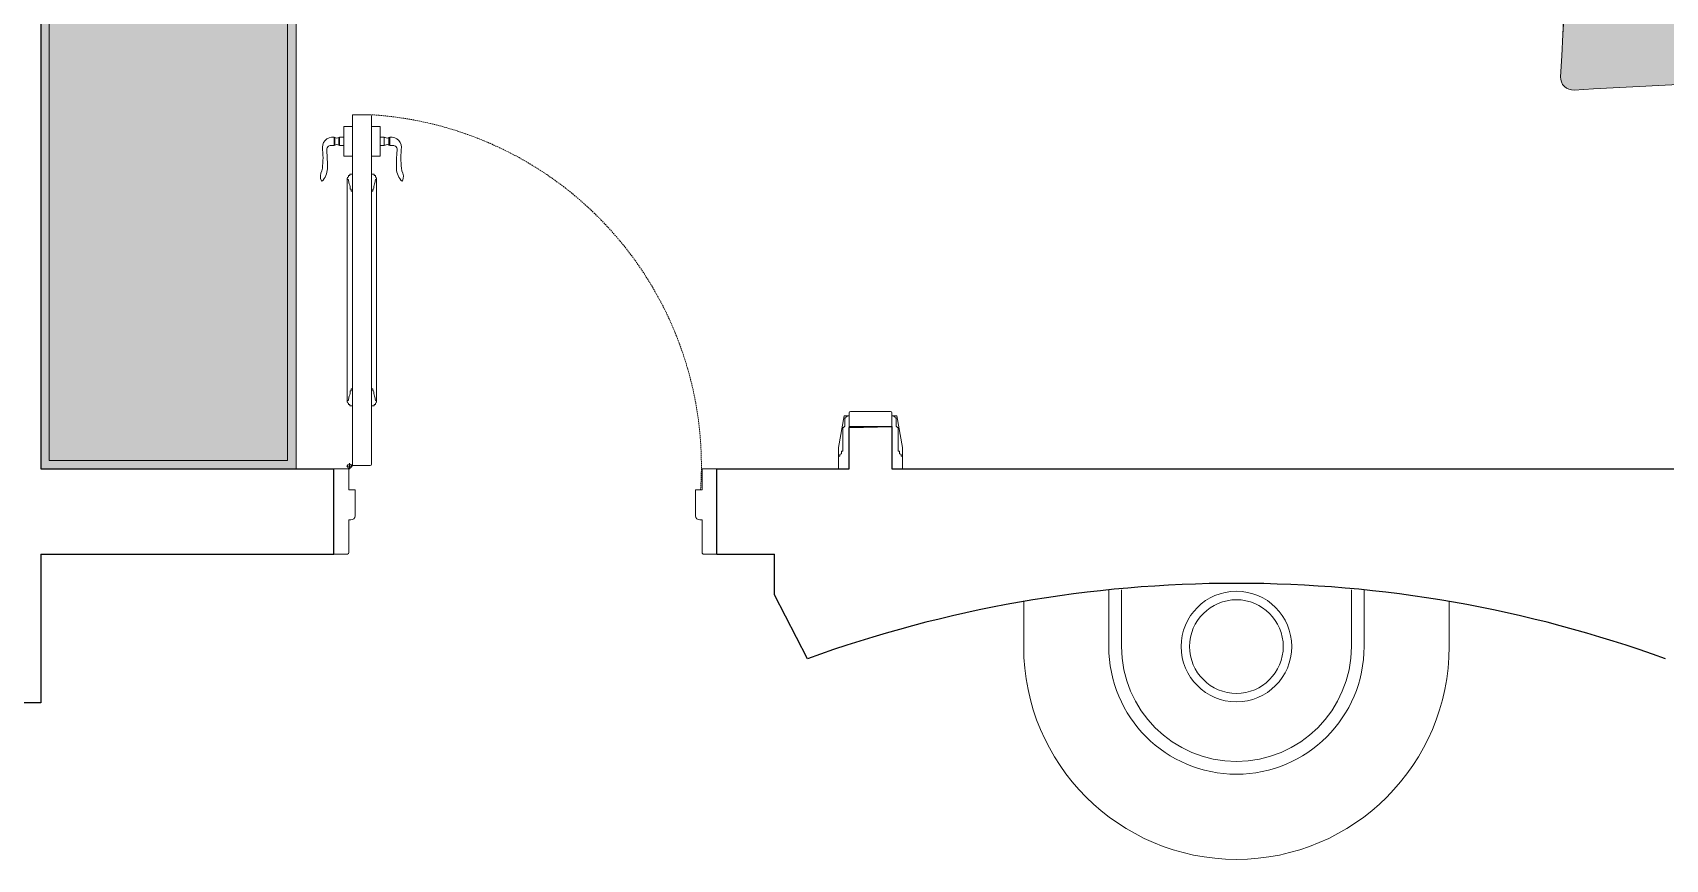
# Model space of a CAD drawing. Header units: millimetres. Extents: x 9725 to 44585, y 31077 to 49924.
# Drawn here: x 24326 to 28162, y 37675 to 39618 of the extents above; entities that cross this region are included whole.
import ezdxf

# ---------------------------------------------------------------- set-up
doc = ezdxf.new("R2010")
doc.units = ezdxf.units.MM
doc.linetypes.add('2nd floor STRUCTURE$0$Hidden2', pattern=[4.762499999999999, 3.175, -1.5875])
doc.layers.add('furniture', color=34, linetype='Continuous', lineweight=15)
doc.layers.add('Wall section', color=5, linetype='Continuous', lineweight=13)

# ---------------------------------------------------------------- blocks, each defined once
blk = doc.blocks.new('king-bed (pl)')
h = blk.add_hatch(color=254)
edge = h.paths.add_edge_path()
edge.add_line((-803.6632932841803, -525.0000000000001), (-800, -525.0000000000001))
edge.add_line((-800, -525.0000000000001), (-800, -50))
edge.add_line((-800, -50), (-824.9999999999918, -50.00000000000011))
edge.add_line((-824.9999999999918, -50.00000000000011), (-824.9999999999918, 0))
edge.add_line((-824.9999999999918, 0), (824.9999999999909, 0))
edge.add_line((824.9999999999909, 0), (824.9999999999909, -50.00000000000011))
edge.add_line((824.9999999999909, -50.00000000000011), (800, -50))
edge.add_line((800, -50), (800, -525.0000000000001))
edge.add_line((800, -525.0000000000001), (803.6632932841785, -525.0000000000001))
edge.add_arc((803.6632932841782, -544.9999999999999), 19.99999999999977, -3.651804282118519, 89.99999999999898, ccw=False)
edge.add_arc((12437.49999999692, -1287.4999999999), 11637.50671320659, 176.3481957178716, 183.5917142279979)
edge.add_arc((792.9106223705706, -2018.424845105309), 30.00000000000058, -92.70295393432218, 3.591714227991986, ccw=False)
edge.add_arc((-2.396357831389028e-11, -15048.01207446519), 13023.6938552163, 86.51578604473764, 93.4842139552621)
edge.add_arc((-792.9106223705636, -2018.424845105306), 30.00000000000002, 176.4082857720175, 272.7029539343314, ccw=False)
edge.add_arc((-12437.50000000006, -1287.499999999976), 11637.50671320972, 356.4082857720035, 363.6518042821277)
edge.add_arc((-803.6632932841798, -545.0000000000003), 20.0000000000002, 90.00000000000159, 183.6518042821269, ccw=False)
at = {"color": 0, "linetype": 'ByBlock'}
for p, q in [((-750, -100), (-750, -475.0000000000001)), ((750, -100), (750, -475.0000000000001))]:
    blk.add_line(p, q, dxfattribs=at)
at = {"color": 254}
blk.add_lwpolyline([(-803.6632932841803, -525.0000000000001), (-800, -525.0000000000001), (-800, -50), (-824.9999999999918, -50.00000000000011), (-824.9999999999918, 0), (824.9999999999909, 0), (824.9999999999909, -50.00000000000011), (800, -50), (800, -525.0000000000001), (803.6632932841785, -525.0000000000001, -0.433007035975054), (823.6226842464548, -546.2738572977302, 0.03161634003437722), (822.85169632199, -2016.545459398309, -0.4467701698937252), (791.4958838917701, -2048.391468455907, 0.03041487605551103), (-791.4958838917582, -2048.391468455904, -0.4467701698937216), (-822.8516963219827, -2016.545459398311, 0.03161634003436867), (-823.6226842464566, -546.2738572977336, -0.433007035975095), (-803.6632932841803, -525.0000000000001, -2.333756018296773e-14)], format="xyb", dxfattribs=at)
at = {"color": 0, "linetype": 'ByBlock'}
for points in [[(-824.9999999999918, -50.00000000000011), (824.9999999999909, -50.00000000000011), (824.9999999999909, 0), (-824.9999999999918, 0)], [(-814.9999999999918, -40.00000000000011), (814.9999999999909, -40.00000000000011), (814.9999999999909, 0), (-814.9999999999918, 0)]]:
    blk.add_lwpolyline(points, close=True, dxfattribs=at)
blk.add_lwpolyline([(800, -525.0000000000001), (800, -50), (-800, -50), (-800, -525.0000000000001)], dxfattribs=at)
blk.add_lwpolyline([(569.6346771649423, -525.0000000000001), (803.6632932841785, -525.0000000000001, -0.433007035975054), (823.6226842464548, -546.2738572977302, 0.031616340034378), (822.85169632199, -2016.545459398309, -0.446770169893791), (791.4958838917701, -2048.391468455907, 0.02955349349498883), (-791.4958838917582, -2048.391468455904, -0.4467701698937234), (-822.8516963219827, -2016.545459398311, 0.03161634003436867), (-823.6226842464566, -546.2738572977336, -0.4330070359751061), (-803.6632932841803, -525.0000000000001), (-569.6346771649442, -525.0000000000001)], format="xyb", dxfattribs=at)
for centre, start, end in [((-700, -100), 90, 180), ((700, -100), 0, 90), ((-700, -475.0000000000001), 180, 270), ((700, -475.0000000000001), 270, 0)]:
    blk.add_arc(centre, 50, start, end, dxfattribs=at)
for points in [[(-602.8161005304701, -499.7072092059276), (-553.207284627335, -460.2282776369958), (-452.9624959275152, -349.85360460297), (-333.8498223258121, -248.2237111430151), (-303.1088913245421, -199.9999999999999)], [(602.8161005304701, -499.7072092059276), (553.207284627335, -460.2282776369958), (452.9624959275152, -349.85360460297), (333.8498223258121, -248.2237111430151), (303.1088913245421, -199.9999999999999)], [(-299.7072092059097, -549.7072092059276), (-250.0983933027746, -510.2282776369958), (-149.8536046029512, -399.85360460297), (-30.74093100125538, -298.2237111430152), (0, -250)], [(299.7072092059279, -549.7072092059276), (250.0983933027928, -510.2282776369958), (149.8536046029731, -399.85360460297), (30.74093100126993, -298.2237111430152), (0, -250)], [(-602.8161005304701, -499.7072092059276), (-553.207284627335, -539.1861407748594), (-452.9624959275152, -649.5608138088852), (-333.8498223258121, -751.1907072688401), (-303.1088913245421, -799.4144184118555)], [(602.8161005304701, -499.7072092059276), (553.207284627335, -539.1861407748594), (452.9624959275152, -649.5608138088852), (333.8498223258121, -751.1907072688401), (303.1088913245421, -799.4144184118555)], [(-299.7072092059097, -549.7072092059276), (-250.0983933027746, -589.1861407748594), (-149.8536046029512, -699.5608138088852), (-30.74093100125538, -801.1907072688401), (0, -849.4144184118555)], [(299.7072092059279, -549.7072092059276), (250.0983933027928, -589.1861407748594), (149.8536046029731, -699.5608138088852), (30.74093100126993, -801.1907072688401), (0, -849.4144184118555)]]:
    blk.add_spline(points, degree=3, dxfattribs=at)
for points, knots in [([(-125.1891578810882, -379.024487494734), (-134.107309001196, -368.881686685214), (-179.122644834657, -320.8875811870829), (-258.043279752048, -279.2732168838604), (-293.5971920124375, -216.7316713607589), (-303.1088913245421, -199.9999999999999)], [172.0943258210815, 172.0943258210815, 172.0943258210815, 172.0943258210815, 212.5030809578514, 369.0804236905275, 426.2689815953121, 426.2689815953121, 426.2689815953121, 426.2689815953121]), ([(125.1891578810882, -379.024487494734), (134.107309001196, -368.881686685214), (179.122644834657, -320.8875811870829), (258.043279752048, -279.2732168838604), (293.5971920124375, -216.7316713607589), (303.1088913245421, -199.9999999999999)], [172.0943258210815, 172.0943258210815, 172.0943258210815, 172.0943258210815, 212.5030809578514, 369.0804236905275, 426.2689815953121, 426.2689815953121, 426.2689815953121, 426.2689815953121]), ([(-177.9197334434775, -670.3899309171203), (-210.895700037614, -696.266744421935), (-263.3785360508082, -729.5262495711648), (-293.5971920124375, -782.6827470510967), (-303.1088913245421, -799.4144184118555)], [244.5810098080917, 244.5810098080917, 244.5810098080917, 244.5810098080917, 369.0804236905276, 426.2689815953125, 426.2689815953125, 426.2689815953125, 426.2689815953125]), ([(177.9197334434775, -670.3899309171203), (210.895700037614, -696.266744421935), (263.3785360508082, -729.5262495711648), (293.5971920124375, -782.6827470510967), (303.1088913245421, -799.4144184118555)], [244.5810098080917, 244.5810098080917, 244.5810098080917, 244.5810098080917, 369.0804236905276, 426.2689815953125, 426.2689815953125, 426.2689815953125, 426.2689815953125])]:
    blk.add_open_spline(points, degree=3, knots=knots, dxfattribs=at)
blk = doc.blocks.new('architr 120 top')
at = {"color": 0}
for p, q in [((-49.49999999998545, 25.00000210163125), (-62.49999999998545, -49.99999789837602)), ((-42.50000000001455, 25.00000210163125), (-49.49999999998545, 25.00000210163125)), ((-47.50000000001455, 19.99999999996362), (-45.50000000000728, 19.99999999996362)), ((-47.50000000001455, -3.637978807091713e-11), (-47.50000000001455, 19.99999999996362)), ((-42.50000000001455, 24.9999999999709), (-37.5, 24.9999999999709)), ((-42.50000000001455, 22.99999999996362), (-42.50000000001455, 24.99999999996362)), ((-37.50000000001455, -15), (-37.5, 31.99999999999272)), ((-37.5, 24.99999999996362), (-37.50000000008731, -100.0000000001528)), ((62.5, 0), (-37.5, 0)), ((-34.49999999999272, 34.99999999999818), (59.49999999998545, 35)), ((62.49999999998545, 31.99999999999091), (62.50000000007276, -100.0000000001237)), ((67.5, 25), (62.49999999998545, 25)), ((67.5, 25.00000210166763), (74.4999999999709, 25.00000210166763)), ((67.5, 23), (67.5, 25)), ((72.5, 20), (70.49999999999272, 20)), ((72.5, 0), (72.5, 20)), ((74.4999999999709, 25.00000210166763), (87.4999999999709, -49.99999789833964)), ((-52.50000000001455, -3.00000000003638), (-50.50000000000728, -3.00000000003638)), ((-52.50000000001455, -58.0000000001528), (-52.50000000001455, -3.00000000003638)), ((-37.5, -15), (-37.5, -15)), ((77.5, -3.000000000007276), (75.49999999999272, -3.000000000007276)), ((77.5, -58.00000000012369), (77.5, -3.000000000007276)), ((-62.49999999998545, -49.99999789837602), (-62.49999890823528, -69.99999789847789)), ((-62.50000000001455, -70.0000000001528), (-59.50000000002183, -70.0000000001528)), ((-62.50000000002183, -100.0000000001528), (-62.50000000001455, -70.0000000001528)), ((-59.50000000002183, -70.0000000001528), (-59.50000000002183, -66.00000000016007)), ((-55.50000000001455, -58.0000000001528), (-52.50000000001455, -58.0000000001528)), ((-55.50000000001455, -62.0000000001528), (-55.50000000001455, -58.0000000001528)), ((80.5, -58.00000000012369), (77.5, -58.00000000012369)), ((80.5, -62.00000000011642), (80.5, -58.00000000012369)), ((84.50000000000728, -70.00000000012369), (84.50000000000728, -66.00000000012369)), ((87.5, -70.00000000012369), (84.50000000000728, -70.00000000012369)), ((87.4999999999709, -49.99999789833964), (87.49999890822073, -69.9999978984415)), ((87.50000000000728, -100.0000000001237), (87.5, -70.00000000012369)), ((-37.50000000002183, -100.0000000001528), (-62.50000000002183, -100.0000000001528)), ((62.50000000000728, -100.0000000001237), (87.50000000000728, -100.0000000001237))]:
    blk.add_line(p, q, dxfattribs=at)
at = {"color": 0, "extrusion": (0, 0, -1)}
for centre, major_axis, ratio, start_param, end_param in [((-42.50000000000728, 19.9999999999709), (2.12132034355818, -2.121320343558182), 0.9999999999992553, 2.356194490190457, 3.926990816986401), ((-34.49999999999272, 31.99999999999272), (-2.121320343564837, -2.12132034356484), 0.9999999999996488, 0.7853981633991394, 2.356194490193988), ((-47.50000000000728, -3.000000000029104), (2.12132034355818, -2.121320343558182), 0.9999999999992553, 2.356194490190457, 3.926990816986401), ((-59.50000000002183, -62.0000000001528), (2.828427124750304, -2.828427124750307), 0.9999999999998184, 5.497787143782047, 7.068583470577125)]:
    blk.add_ellipse(centre, major_axis=major_axis, ratio=ratio, start_param=start_param, end_param=end_param, dxfattribs=at)
at = {"color": 0}
for centre, major_axis, ratio, start_param, end_param in [((59.49999999999272, 31.99999999999272), (2.121320343564837, -2.12132034356484), 0.9999999999996488, 0.7853981633991394, 2.356194490193988), ((67.49999999999272, 20), (-2.121320343558182, -2.12132034355818), 0.9999999999992553, 2.356194490190457, 3.926990816986401), ((72.49999999999272, -3), (-2.121320343558182, -2.12132034355818), 0.9999999999992553, 2.356194490190457, 3.926990816986401), ((84.50000000000728, -62.00000000011642), (-2.828427124750307, -2.828427124750304), 0.9999999999998184, 5.497787143782047, 7.068583470577125)]:
    blk.add_ellipse(centre, major_axis=major_axis, ratio=ratio, start_param=start_param, end_param=end_param, dxfattribs=at)
blk = doc.blocks.new('furn ward 56')
at = {"ltscale": 50}
h = blk.add_hatch(color=254, dxfattribs=at)
h.dxf.hatch_style = 1
h.paths.add_polyline_path([(0, 0), (600, -2.91038304567337e-11), (600, 1195), (0, 1195.000000000029)])
at = {"color": 0}
for points in [[(0, 0), (600, -2.91038304567337e-11), (600, 1195), (0, 1195.000000000029)], [(20, 20), (580, 19.9999999999709), (580, 1175), (20, 1175.000000000029)]]:
    blk.add_lwpolyline(points, close=True, dxfattribs=at)
blk = doc.blocks.new('door 900x200 top view')
at = {"color": 0}
for p, q in [((0, 100), (0, -100)), ((31.99999999999272, 100), (0, 100)), ((35, 20), (35, 96.99999999998545)), ((865, 20), (865, 96.99999999999272)), ((868, 100), (900, 100)), ((900, 100), (900, -100)), ((40, 20), (35, 20)), ((50, -51.00000000000728), (50, 10)), ((850, -51.00000000000728), (850, 10)), ((860, 20), (865, 20)), ((35, -51.00000000000728), (50, -51.00000000000728)), ((35, -100), (35, -51.00000000000728)), ((865, -100.0000000000146), (865, -51.00000000000728)), ((0, -100.0000000000102), (35, -100)), ((43.5, -106.7674953291353), (29.49999999999272, -106.7674953291353)), ((36.49999999999272, -99.76749532913527), (36.49999999999272, -113.7674953291353)), ((43.267495329128, -108.2674953291353), (85.26749532911344, -108.2674953291207)), ((43.267495329128, -108.2674953291353), (43.267495329128, -560.2674953291207)), ((88.26749532912072, -111.2674953291207), (88.267495329128, -929.2674953291498)), ((900, -99.99999999999757), (865, -100.0000000000146)), ((31.26749532909889, -257.7674953291207), (31.2674953291862, -560.2674953291353)), ((34.26749532909889, -251.2674953291207), (37.26749532909889, -251.2674953291207)), ((34.26749532911344, -254.2674953291207), (34.26749532909889, -251.2674953291207)), ((37.26749532909889, -248.2674953291207), (43.26749532910617, -248.2674953291207)), ((37.26749532909889, -251.2674953291207), (37.26749532909889, -248.2674953291207)), ((43.26749532910617, -248.2674953291207), (43.26749532910617, -288.2674953291207)), ((88.26749532911344, -248.2674953291207), (88.26749532911344, -288.2674953291207)), ((94.26749532911344, -248.2674953291207), (88.26749532911344, -248.2674953291207)), ((94.26749532911344, -251.2674953291207), (94.26749532911344, -248.2674953291207)), ((97.26749532912072, -251.2674953291207), (94.26749532911344, -251.2674953291207)), ((97.26749532912072, -254.2674953291207), (97.26749532912072, -251.2674953291207)), ((100.2674953291134, -257.767495329128), (100.2674953290261, -560.2674953291062)), ((40.26749532909889, -283.2674953291207), (38.267495329128, -283.2674953291207)), ((40.26749532909889, -288.2674953291207), (40.26749532909889, -283.2674953291207)), ((43.26749532910617, -288.2674953291207), (40.26749532909889, -288.2674953291207)), ((88.26749532911344, -288.2674953291207), (91.26749532911344, -288.2674953291207)), ((91.26749532911344, -288.2674953291207), (91.26749532911344, -283.2674953291207)), ((91.26749532911344, -283.2674953291207), (93.26749532910617, -283.2674953291207)), ((31.26749532909889, -782.7674953291571), (31.2674953291862, -560.2674953291353)), ((43.267495329128, -932.2674953291353), (43.267495329128, -560.2674953291425)), ((100.2674953291134, -782.7674953291571), (100.2674953290261, -560.2674953291644)), ((40.26749532909889, -757.2674953291498), (38.26749532911344, -757.2674953291498)), ((40.26749532909889, -752.2674953291498), (40.26749532909889, -757.2674953291498)), ((43.26749532910617, -752.2674953291498), (40.26749532909889, -752.2674953291498)), ((43.26749532910617, -792.2674953291498), (43.26749532910617, -752.2674953291498)), ((88.26749532911344, -752.2674953291498), (91.26749532911344, -752.2674953291498)), ((88.267495329128, -792.2674953291498), (88.26749532911344, -752.2674953291498)), ((91.26749532911344, -752.2674953291498), (91.26749532911344, -757.2674953291498)), ((91.26749532911344, -757.2674953291498), (93.26749532910617, -757.2674953291498)), ((-29.4027795430884, -776.7132980004317), (-28.48458835495694, -775.7496392082539)), ((34.26749532911344, -786.2674953291498), (34.26749532911344, -789.2674953291498)), ((34.26749532911344, -789.2674953291498), (37.26749532909889, -789.2674953291498)), ((37.26749532909889, -789.2674953291498), (37.26749532909889, -792.2674953291498)), ((37.26749532909889, -792.2674953291498), (43.26749532910617, -792.2674953291498)), ((94.26749532911344, -792.2674953291498), (88.267495329128, -792.2674953291498)), ((94.26749532911344, -789.2674953291498), (94.26749532911344, -792.2674953291498)), ((97.26749532911344, -789.2674953291498), (94.26749532911344, -789.2674953291498)), ((97.26749532912072, -786.2674953291498), (97.26749532911344, -789.2674953291498)), ((160.937770201519, -776.7132980004317), (160.0195790133876, -775.7496392082539)), ((23.26749532911344, -834.7674953291353), (23.26749532911344, -904.7674953291353)), ((43.26749532911344, -834.7674953291353), (23.26749532911344, -834.7674953291353)), ((43.26749532911344, -904.7674953291353), (43.26749532911344, -834.7674953291353)), ((88.267495329128, -834.7674953291353), (108.267495329128, -834.7674953291353)), ((88.267495329128, -904.7674953291425), (88.267495329128, -834.7674953291353)), ((108.267495329128, -834.7674953291353), (108.267495329128, -904.7674953291353)), ((0.2674953291061684, -859.7674953291353), (-8.074233684470528, -859.7674953291353)), ((0.2674953291134443, -879.7674953291425), (0.2674953291061684, -859.767495329128)), ((2.267495329106168, -860.7674953291353), (0.2674953291061684, -860.7674953291353)), ((2.267495329106168, -878.7674953291425), (0.2674953291061684, -878.7674953291425)), ((2.267495329106168, -878.7674953291425), (2.267495329106168, -860.7674953291353)), ((13.26749532910617, -860.7674953291353), (11.26749532910617, -860.7674953291353)), ((11.26749532910617, -878.7674953291425), (11.26749532910617, -860.7674953291353)), ((13.26749532910617, -878.7674953291425), (11.26749532910617, -878.7674953291425)), ((13.26749532910617, -879.7674953291353), (13.26749532910617, -859.767495329128)), ((23.26749532910617, -859.7674953291353), (13.26749532910617, -859.7674953291353)), ((23.26749532910617, -879.7674953291425), (13.26749532910617, -879.7674953291353)), ((108.267495329128, -859.7674953291353), (118.267495329128, -859.7674953291353)), ((108.267495329128, -879.7674953291425), (118.267495329128, -879.7674953291425)), ((118.267495329128, -879.7674953291425), (118.267495329128, -859.767495329128)), ((118.267495329128, -860.7674953291353), (120.2674953291353, -860.7674953291353)), ((118.267495329128, -878.7674953291425), (120.2674953291353, -878.7674953291425)), ((129.267495329128, -860.7674953291353), (131.2674953291353, -860.7674953291353)), ((129.267495329128, -878.7674953291425), (129.267495329128, -860.7674953291353)), ((129.267495329128, -878.7674953291425), (131.267495329128, -878.7674953291425)), ((131.2674953291353, -859.7674953291353), (138.2694368946613, -859.7674953291353)), ((131.2674953291353, -879.7674953291425), (131.2674953291353, -859.767495329128)), ((23.26749532911344, -904.7674953291353), (43.26749532911344, -904.7674953291353)), ((108.267495329128, -904.7674953291353), (88.267495329128, -904.7674953291425)), ((85.26749532912072, -932.2674953291498), (43.267495329128, -932.2674953291353)), ((43.267495329128, -932.2674953291353), (43.267495329128, -932.2674953291353))]:
    blk.add_line(p, q, dxfattribs=at)
blk.add_lwpolyline([(850, -51.00000000000728), (865, -51.00000000000728)], dxfattribs=at)
at = {"color": 0, "linetype": '2nd floor STRUCTURE$0$Hidden2'}
blk.add_arc((36.5, -106.7674953291353), 826.9392472247885, 273.3808938661735, 3.866873002828987, dxfattribs=at)
at = {"color": 0, "extrusion": (0, 0, -1)}
for centre, major_axis, ratio, start_param, end_param in [((31.99999999999272, 96.99999999999272), (-2.121320343564839, 2.121320343564838), 0.9999999999996488, 0.7853981633991394, 2.356194490193988), ((868, 97), (-2.121320343561402, -2.121320343561402), 0.9999999999995536, 0.7853981633970654, 2.356194490192121), ((40, 10), (-7.071067811865646, 7.071067811865644), 0.9999999999999518, 0.7853981633974723, 2.356194490192321), ((860, 10), (-7.071067811865644, -7.071067811865649), 0.9999999999999517, 0.7853981633974724, 2.35619449019232), ((85.26749532912072, -111.2674953291207), (2.12132034356, 2.121320343560001), 0.9999999999996624, -0.7853981633976171, 0.785398163397617), ((34.80916199577041, -257.7674953291207), (-2.504336516702415, 2.504336516702414), 0.9999999999996204, 4.080534599528917, 6.915039688038336), ((56.98342497878184, -261.87666324764), (-16.06836247729341, 16.06836247729341), 0.9999999999994091, 5.102819330422071, 5.524597490765433), ((74.5515656794305, -261.8766632476181), (16.06836247728755, 16.06836247728755), 0.9999999999996868, 0.7585878164149396, 1.180365976758359), ((6.336484995677893, -282.4447560486515), (-22.58612761009044, 22.58612761009043), 0.9999999999999551, 1.976984797295628, 2.38195494291976), ((125.1985056625417, -282.4447560486078), (22.58612761008484, 22.58612761008485), 0.9999999999999478, 3.901230364258427, 4.306200509882559), ((-6.621051329369948, -787.3233475157394), (-17.77048523706126, 17.77048523706126), 0.9999999999999495, 4.962483368727298, 5.933641809403299), ((-57.90318926730833, -806.6250100343968), (-30.15578388379648, 30.15578388379647), 0.9999999999999268, 1.545686958015598, 2.3242402721426), ((-563.3233904677618, -808.1986769972937), (-387.5320028026862, 387.5320028026861), 0.9999999999999527, 2.350836994516446, 2.429255858425602), ((34.80916199577041, -782.7674953291498), (2.504336516702414, 2.504336516702415), 0.9999999999996205, 2.509738272731043, 5.344243361240461), ((56.98342497878184, -778.6583274106379), (16.06836247727581, 16.06836247727582), 0.9999999999999953, 3.900180470003652, 4.321958630347132), ((96.7258286624492, -782.7674953291498), (2.504336516702414, 2.504336516702415), 0.9999999999996205, -0.6318543808587499, 2.202650707650669), ((694.8583811260032, -808.1986769972937), (387.5320028027258, 387.532002802726), 0.9999999999999523, 3.853929448754084, 3.932348312662911), ((189.4381799257462, -806.6250100343968), (30.15578388379647, 30.15578388379648), 0.9999999999999265, 3.958945035036986, 4.737498349163988), ((342.0981909485999, -830.524491903554), (130.701878175884, 130.7018781758841), 0.9999999999999748, 3.822421355325497, 4.092106913673332), ((138.1560419878006, -787.3233475157322), (-17.77048523705995, 17.77048523705994), 0.9999999999999831, 1.92033982457126, 2.891498265247168), ((-2.196134278347017, -854.8432549458885), (-17.70998630045685, 17.70998630045684), 0.9999999999999469, 3.828466134622649, 5.699804087357533), ((-7.404339960368816, -850.2428080797545), (6.751608134357145, 6.751608134357148), 0.9999999999999769, 2.285977757729487, 4.142114586716478), ((133.7311249365812, -854.8432549458885), (17.70998630045739, 17.7099863004574), 0.9999999999999084, 0.5833812198222637, 2.454719172556918), ((138.9393306186103, -850.2428080797545), (-6.751608134357148, 6.751608134357145), 0.9999999999999769, 2.141070720463107, 3.997207549450098), ((85.267495329128, -929.2674953291498), (2.121320343559739, 2.121320343559741), 0.9999999999999086, 0.7853981633974936, 2.356194490192299)]:
    blk.add_ellipse(centre, major_axis=major_axis, ratio=ratio, start_param=start_param, end_param=end_param, dxfattribs=at)
at = {"color": 0, "extrusion": (0, 0, -0.9999999999999998)}
for centre, major_axis, ratio, start_param, end_param in [((36.49999999999272, -106.7674953291353), (-3.535533905933022, 3.535533905933022), 0.9999999999998389, 3.926990816987322, 10.21017612416691), ((-210.5632002903585, -830.524491903554), (130.7018781758544, 130.7018781758544), 0.9999999999999729, 0.6202820667113875, 0.8899676250594433), ((74.55156567941594, -778.6583274106088), (16.06836247728532, 16.06836247728533), 0.9999999999998452, 0.3904303500387465, 0.8122085103822578)]:
    blk.add_ellipse(centre, major_axis=major_axis, ratio=ratio, start_param=start_param, end_param=end_param, dxfattribs=at)
at = {"color": 0, "extrusion": (0, 0, -0.9999999999999999)}
for centre, major_axis, ratio, start_param, end_param in [((96.7258286624492, -257.7674953291207), (2.504336516702515, 2.504336516702516), 0.9999999999999998, -0.6318543808575147, 2.20265070765241), ((6.336484995670617, -758.0902346096409), (-22.586127610083, 22.58612761008299), 0.9999999999998592, 2.330434037464149, 2.735404183088317), ((125.1985056625272, -758.0902346096409), (-22.58612761007724, 22.58612761007723), 0.9999999999998261, 5.118577450885931, 5.523547596510052), ((6.767495329113444, -853.5966038860279), (-5.986304539900505, 5.986304539900503), 1, 3.366569192261014, 4.487412441713468), ((6.767495329113444, -885.9383867722499), (-5.986304539900505, 5.986304539900503), 1, 0.2249765386712212, 1.345819788123675), ((124.767495329128, -853.5966038860279), (-5.986304539900505, 5.986304539900503), 1, 3.366569192261014, 4.487412441713468), ((124.767495329128, -885.9383867722499), (-5.986304539900505, 5.986304539900503), 1, 0.2249765386712212, 1.345819788123675)]:
    blk.add_ellipse(centre, major_axis=major_axis, ratio=ratio, start_param=start_param, end_param=end_param, dxfattribs=at)

msp = doc.modelspace()

# ---------------------------------------------------------------- linework, layer by layer
at = {"layer": 'furniture'}
for points in [[(26854.57769785498, 38175.2940363118), (26854.57769785498, 38308.49554706285)], [(26884.57769785498, 38175.2940363118), (26884.57769785498, 38308.49554706285)], [(27424.57769785498, 38175.2940363118), (27424.57769785498, 38308.49554706285)], [(27454.57769785498, 38175.2940363118), (27454.57769785498, 38308.49554706285)], [(26654.57769785498, 38175.2940363118), (26654.57769785498, 38281.14745211432)], [(27654.57769785498, 38175.2940363118), (27654.57769785498, 38281.14745211432)]]:
    msp.add_lwpolyline(points, dxfattribs=at)
for radius in [130, 110.0255489910196]:
    msp.add_circle((27154.57769785498, 38175.2940363118), radius, dxfattribs=at)
for radius in [500, 300, 270]:
    msp.add_arc((27154.57769785498, 38175.2940363118), radius, 180, 0, dxfattribs=at)
at = {"layer": 'Wall section', "lineweight": -2}
for points in [[(24344.57769785495, 41942.6681258505), (24344.57769785495, 38592.6681258505)], [(26244.57769785501, 38592.6681258505), (26244.57769785501, 38689.66812585029), (26344.57769785516, 38692.66812585034)], [(26344.57769785516, 38692.66812585034), (26344.57769785516, 38592.6681258505)], [(24344.57769785495, 38592.6681258505), (25033.68824625248, 38592.6681258505)], [(25033.68824625248, 38392.6681258505), (25033.68824625248, 38592.6681258505)], [(25933.68824625248, 38592.6681258505), (26244.57769785501, 38592.6681258505)], [(25933.68824625248, 38392.6681258505), (25933.68824625248, 38592.6681258505)], [(26344.57769785516, 38592.6681258505), (29964.57769785495, 38592.6681258505)], [(24344.57769785495, 38392.6681258505), (24344.57769785495, 38042.6681258505)], [(24344.57769785495, 38392.6681258505), (25033.68824625248, 38392.6681258505)], [(25933.68824625248, 38392.6681258505), (26068.99488392076, 38392.6681258505)], [(26146.68810309301, 38146.5181945923), (26068.99488392076, 38296.82547555564), (26068.99488392076, 38392.6681258505)], [(24344.57769785495, 38042.6681258505), (23964.57769785495, 38042.6681258505)]]:
    msp.add_lwpolyline(points, dxfattribs=at)
msp.add_arc((27154.57769785498, 35369.57203886475), 2954.195556668417, 70.05168900501052, 109.9483109949895, dxfattribs=at)

# ---------------------------------------------------------------- block references
at = {"layer": 'furniture', "color": 34, "xscale": -1, "rotation": 270}
msp.add_blockref('king-bed (pl)', (29964.57769785495, 40305.62676693957), dxfattribs=at)
at = {"layer": 'furniture'}
for name, p in [('furn ward 56', (24344.57769785495, 38592.6681258505)), ('architr 120 top', (26282.07769785516, 38692.66812585034))]:
    msp.add_blockref(name, p, dxfattribs=at)
at = {"layer": 'furniture', "xscale": -1, "rotation": 180}
msp.add_blockref('door 900x200 top view', (25033.68824625248, 38492.6681258505), dxfattribs=at)

doc.saveas('drawing.dxf')
